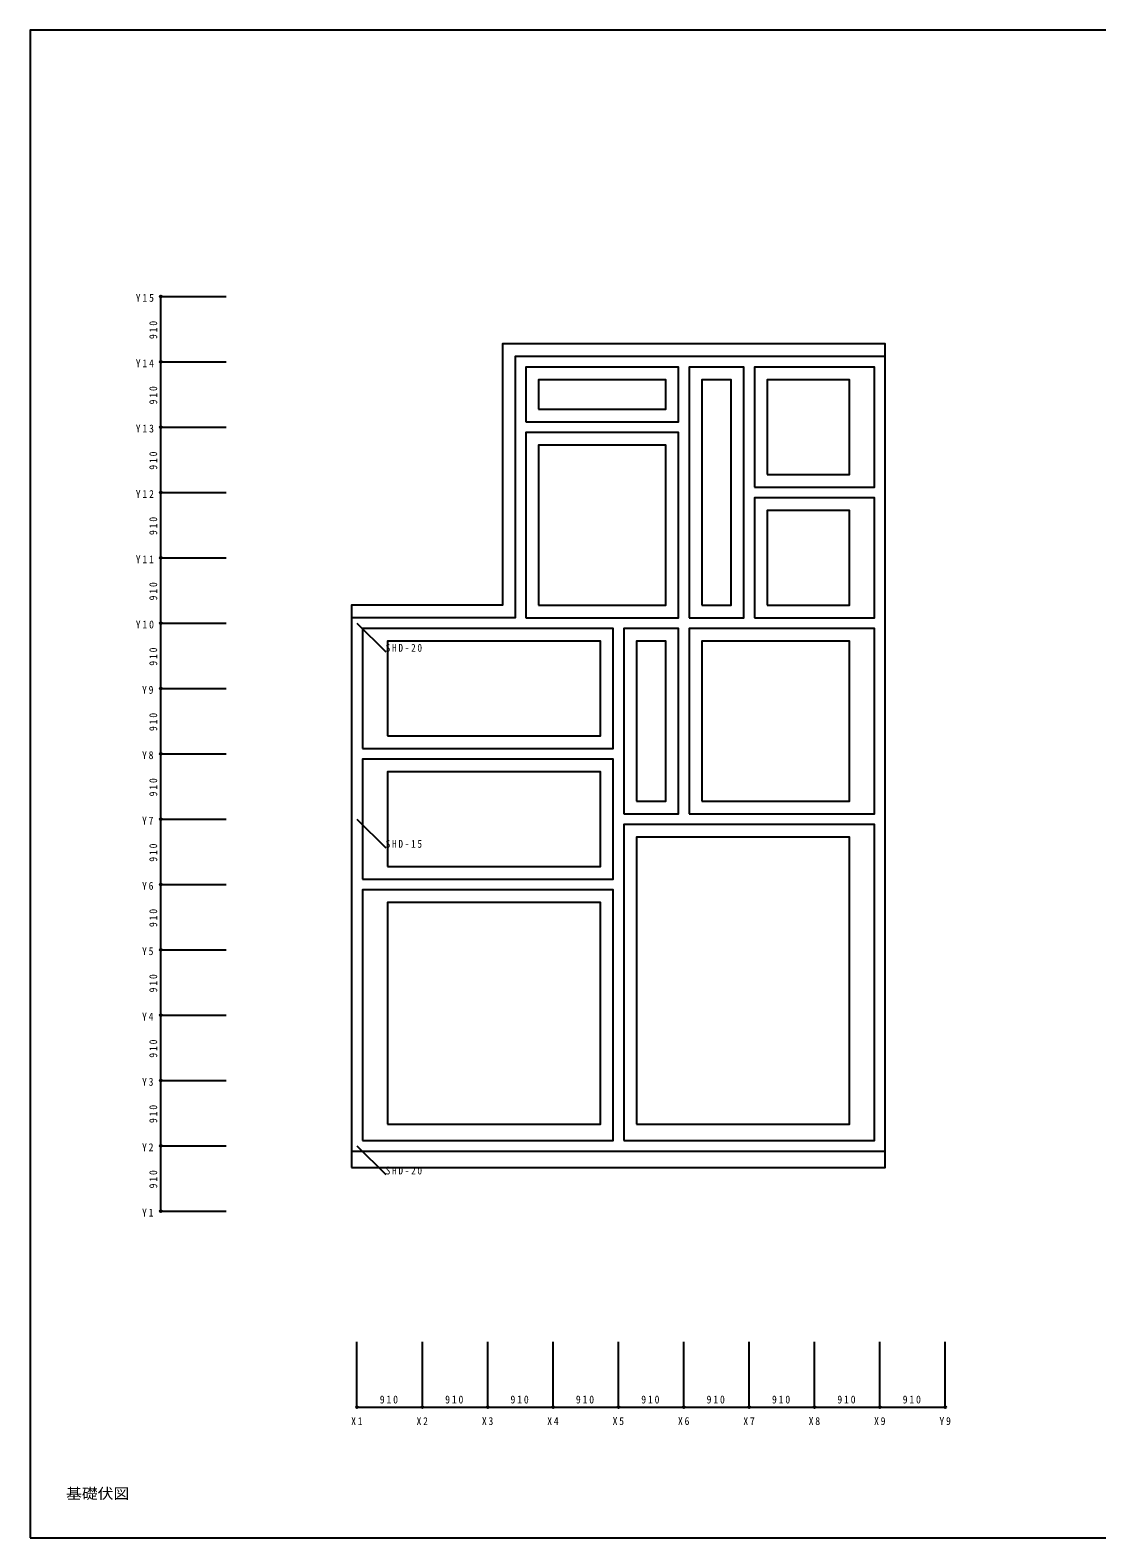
# Model space of a CAD drawing. Units: millimetres at full size, sheet at 1:50. Extents: x -14850 to 14850, y -10500 to 10500.
import ezdxf
from ezdxf.enums import TextEntityAlignment as Align

# ---------------------------------------------------------------- set-up
doc = ezdxf.new("R2010")
doc.units = ezdxf.units.MM
doc.header["$LTSCALE"] = 50
doc.header["$PDMODE"] = 32
doc.header["$PDSIZE"] = 25
for name, color, linetype in [('0-0_JIKU', 7, 'Continuous'), ('0-7_SHD', 4, 'Continuous'), ('0-8_ANCHOR', 3, 'Continuous'), ('0-A_AXIS', 7, 'Continuous'), ('0-D_PAPER', 4, 'Continuous')]:
    doc.layers.add(name, color=color, linetype=linetype)
doc.styles.add('ＭＳ ゴシック', font='')
doc.styles.get('ＭＳ ゴシック').set_extended_font_data('MS Gothic')

msp = doc.modelspace()

# ---------------------------------------------------------------- linework, layer by layer
at = {"layer": '0-0_JIKU', "color": 4}
for points in [[(-10375, -5340), (-2945, -5340), (-2945, 6130), (-8275, 6130), (-8275, 2490), (-10375, 2490)], [(-7775, 5220), (-6000, 5220), (-6000, 5630), (-7775, 5630)], [(-5500, 2490), (-5090, 2490), (-5090, 5630), (-5500, 5630)], [(-4590, 4310), (-3445, 4310), (-3445, 5630), (-4590, 5630)], [(-7775, 2490), (-6000, 2490), (-6000, 4720), (-7775, 4720)], [(-4590, 2490), (-3445, 2490), (-3445, 3810), (-4590, 3810)], [(-9875, 670), (-6910, 670), (-6910, 1990), (-9875, 1990)], [(-6410, -240), (-6000, -240), (-6000, 1990), (-6410, 1990)], [(-5500, -240), (-3445, -240), (-3445, 1990), (-5500, 1990)], [(-9875, -1150), (-6910, -1150), (-6910, 170), (-9875, 170)], [(-6410, -4740), (-3445, -4740), (-3445, -740), (-6410, -740)], [(-9875, -4740), (-6910, -4740), (-6910, -1650), (-9875, -1650)]]:
    msp.add_lwpolyline(points, close=True, dxfattribs=at)
at = {"layer": '0-0_JIKU'}
for points in [[(-10375, -5115), (-2945, -5115), (-2945, 5955), (-8100, 5955), (-8100, 2315), (-10375, 2315)], [(-10375, -5115), (-2945, -5115), (-2945, 5955), (-8100, 5955), (-8100, 2315), (-10375, 2315)], [(-10375, -5115), (-2945, -5115), (-2945, 5955), (-8100, 5955), (-8100, 2315), (-10375, 2315)], [(-10375, -5115), (-2945, -5115), (-2945, 5955), (-8100, 5955), (-8100, 2315), (-10375, 2315)], [(-10375, -5115), (-2945, -5115), (-2945, 5955), (-8100, 5955), (-8100, 2315), (-10375, 2315)], [(-10375, -5115), (-2945, -5115), (-2945, 5955), (-8100, 5955), (-8100, 2315), (-10375, 2315)], [(-10375, -5115), (-2945, -5115), (-2945, 5955), (-8100, 5955), (-8100, 2315), (-10375, 2315)], [(-7950, 5045), (-5825, 5045), (-5825, 5805), (-7950, 5805)], [(-5675, 2315), (-4915, 2315), (-4915, 5805), (-5675, 5805)], [(-4765, 4135), (-3095, 4135), (-3095, 5805), (-4765, 5805)], [(-7950, 2315), (-5825, 2315), (-5825, 4895), (-7950, 4895)], [(-4765, 2315), (-3095, 2315), (-3095, 3985), (-4765, 3985)], [(-10225, 495), (-6735, 495), (-6735, 2165), (-10225, 2165)], [(-6585, -415), (-5825, -415), (-5825, 2165), (-6585, 2165)], [(-5675, -415), (-3095, -415), (-3095, 2165), (-5675, 2165)], [(-10225, -1325), (-6735, -1325), (-6735, 345), (-10225, 345)], [(-6585, -4965), (-3095, -4965), (-3095, -565), (-6585, -565)], [(-10225, -4965), (-6735, -4965), (-6735, -1475), (-10225, -1475)]]:
    msp.add_lwpolyline(points, close=True, dxfattribs=at)
at = {"layer": '0-7_SHD'}
for p, q in [((-10300, 2240), (-9900, 1840)), ((-10300, -490), (-9900, -890)), ((-10300, -5040), (-9900, -5440))]:
    msp.add_line(p, q, dxfattribs=at)
at = {"layer": '0-8_ANCHOR'}
for p, q in [((-10300, 2240), (-9900, 1840)), ((-10300, -490), (-9900, -890)), ((-10300, -5040), (-9900, -5440))]:
    msp.add_line(p, q, dxfattribs=at)
at = {"layer": '0-A_AXIS', "color": 4}
for p, q in [((-13030, 6790), (-12120, 6790)), ((-13030, 5880), (-13030, 6790)), ((-13030, 5880), (-12120, 5880)), ((-13030, 4970), (-13030, 5880)), ((-13030, 4970), (-12120, 4970)), ((-13030, 4060), (-13030, 4970)), ((-13030, 4060), (-12120, 4060)), ((-13030, 3150), (-13030, 4060)), ((-13030, 3150), (-12120, 3150)), ((-13030, 2240), (-13030, 3150)), ((-13030, 2240), (-12120, 2240)), ((-13030, 1330), (-13030, 2240)), ((-13030, 1330), (-12120, 1330)), ((-13030, 420), (-13030, 1330)), ((-13030, 420), (-12120, 420)), ((-13030, -490), (-13030, 420)), ((-13030, -490), (-12120, -490)), ((-13030, -1400), (-13030, -490)), ((-13030, -1400), (-12120, -1400)), ((-13030, -2310), (-13030, -1400)), ((-13030, -2310), (-12120, -2310)), ((-13030, -3220), (-13030, -2310)), ((-13030, -3220), (-12120, -3220)), ((-13030, -4130), (-13030, -3220)), ((-13030, -4130), (-12120, -4130)), ((-13030, -5040), (-13030, -4130)), ((-13030, -5040), (-12120, -5040)), ((-13030, -5950), (-13030, -5040)), ((-13030, -5950), (-12120, -5950)), ((-10300, -8680), (-10300, -7770)), ((-9390, -8680), (-9390, -7770)), ((-8480, -8680), (-8480, -7770)), ((-7570, -8680), (-7570, -7770)), ((-6660, -8680), (-6660, -7770)), ((-5750, -8680), (-5750, -7770)), ((-4840, -8680), (-4840, -7770)), ((-3930, -8680), (-3930, -7770)), ((-3020, -8680), (-3020, -7770)), ((-2110, -8680), (-2110, -7770)), ((-10300, -8680), (-9390, -8680)), ((-9390, -8680), (-8480, -8680)), ((-8480, -8680), (-7570, -8680)), ((-7570, -8680), (-6660, -8680)), ((-6660, -8680), (-5750, -8680)), ((-5750, -8680), (-4840, -8680)), ((-4840, -8680), (-3930, -8680)), ((-3930, -8680), (-3020, -8680)), ((-3020, -8680), (-2110, -8680))]:
    msp.add_line(p, q, dxfattribs=at)
at = {"layer": '0-A_AXIS'}
for p in [(-13030, 6790), (-13030, 5880), (-13030, 4970), (-13030, 4060), (-13030, 3150), (-13030, 2240), (-13030, 1330), (-13030, 420), (-13030, -490), (-13030, -1400), (-13030, -2310), (-13030, -3220), (-13030, -4130), (-13030, -5040), (-13030, -5950), (-10300, -8680), (-9390, -8680), (-8480, -8680), (-7570, -8680), (-6660, -8680), (-5750, -8680), (-4840, -8680), (-3930, -8680), (-3020, -8680), (-2110, -8680)]:
    msp.add_point(p, dxfattribs=at)
at = {"layer": '0-D_PAPER'}
msp.add_lwpolyline([(-14850, -10500), (14850, -10500), (14850, 10500), (-14850, 10500)], close=True, dxfattribs=at)

# ---------------------------------------------------------------- texts
at = {"layer": '0-7_SHD', "color": 7, "char_height": 110, "attachment_point": 7, "style": 'ＭＳ ゴシック'}
for s, insert in [('\\T1.39;\\W0.85;SHD-20', (-9900, 1840)), ('\\T1.39;\\W0.85;SHD-15', (-9900, -890)), ('\\T1.39;\\W0.85;SHD-20', (-9900, -5440))]:
    msp.add_mtext(s, dxfattribs=dict(at, insert=insert))
at = {"layer": '0-8_ANCHOR', "color": 7, "char_height": 110, "attachment_point": 7, "style": 'ＭＳ ゴシック'}
for s, insert in [('\\T1.39;\\W0.85;SHD-20', (-9900, 1840)), ('\\T1.39;\\W0.85;SHD-15', (-9900, -890)), ('\\T1.39;\\W0.85;SHD-20', (-9900, -5440))]:
    msp.add_mtext(s, dxfattribs=dict(at, insert=insert))
at = {"layer": '0-A_AXIS', "char_height": 110, "attachment_point": 7, "style": 'ＭＳ ゴシック'}
for s, insert in [('\\T1.38;\\W0.9;Y15', (-13380, 6715)), ('\\T1.38;\\W0.9;Y14', (-13380, 5805)), ('\\T1.38;\\W0.9;Y13', (-13380, 4895)), ('\\T1.38;\\W0.9;Y12', (-13380, 3985)), ('\\T1.38;\\W0.9;Y11', (-13380, 3075)), ('\\T1.38;\\W0.9;Y10', (-13380, 2165)), ('\\T1.36;\\W0.9;Y9', (-13292.5, 1255)), ('\\T1.36;\\W0.9;Y8', (-13292.5, 345)), ('\\T1.36;\\W0.9;Y7', (-13292.5, -565)), ('\\T1.36;\\W0.9;Y6', (-13292.5, -1475)), ('\\T1.36;\\W0.9;Y5', (-13292.5, -2385)), ('\\T1.36;\\W0.9;Y4', (-13292.5, -3295)), ('\\T1.36;\\W0.9;Y3', (-13292.5, -4205)), ('\\T1.36;\\W0.9;Y2', (-13292.5, -5115)), ('\\T1.36;\\W0.9;Y1', (-13292.5, -6025)), ('\\T1.38;\\W0.9;910', (-9982.5, -8630)), ('\\T1.38;\\W0.9;910', (-9072.5, -8630)), ('\\T1.38;\\W0.9;910', (-8162.5, -8630)), ('\\T1.38;\\W0.9;910', (-7252.5, -8630)), ('\\T1.38;\\W0.9;910', (-6342.5, -8630)), ('\\T1.38;\\W0.9;910', (-5432.5, -8630)), ('\\T1.38;\\W0.9;910', (-4522.5, -8630)), ('\\T1.38;\\W0.9;910', (-3612.5, -8630)), ('\\T1.38;\\W0.9;910', (-2702.5, -8630)), ('\\T1.36;\\W0.9;X1', (-10381.2, -8930)), ('\\T1.36;\\W0.9;X2', (-9471.2, -8930)), ('\\T1.36;\\W0.9;X3', (-8561.2, -8930)), ('\\T1.36;\\W0.9;X4', (-7651.2, -8930)), ('\\T1.36;\\W0.9;X5', (-6741.2, -8930)), ('\\T1.36;\\W0.9;X6', (-5831.2, -8930)), ('\\T1.36;\\W0.9;X7', (-4921.2, -8930)), ('\\T1.36;\\W0.9;X8', (-4011.2, -8930)), ('\\T1.36;\\W0.9;X9', (-3101.2, -8930)), ('\\T1.36;\\W0.9;Y9', (-2191.2, -8930))]:
    msp.add_mtext(s, dxfattribs=dict(at, insert=insert))
at = {"layer": '0-A_AXIS', "char_height": 110, "attachment_point": 7, "rotation": 90, "style": 'ＭＳ ゴシック'}
for insert in [(-13080, 6197.5), (-13080, 5287.5), (-13080, 4377.5), (-13080, 3467.5), (-13080, 2557.5), (-13080, 1647.5), (-13080, 737.5), (-13080, -172.5), (-13080, -1082.5), (-13080, -1992.5), (-13080, -2902.5), (-13080, -3812.5), (-13080, -4722.5), (-13080, -5632.5)]:
    msp.add_mtext('\\T1.38;\\W0.9;910', dxfattribs=dict(at, insert=insert))
at = {"layer": '0-D_PAPER', "color": 7, "style": 'ＭＳ ゴシック', "width": 1.1}
msp.add_text('基礎伏図', height=146.6, dxfattribs=at).set_placement((-14350, -10000), align=Align.BOTTOM_LEFT)

doc.saveas('drawing.dxf')
